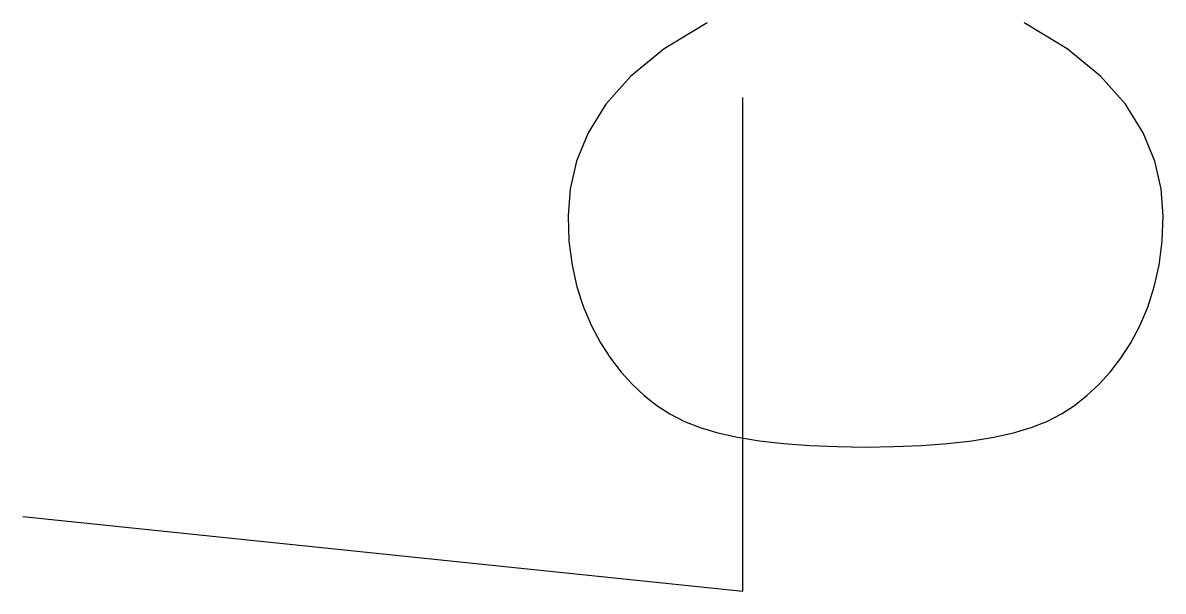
# Model space of a CAD drawing. Header units: millimetres. Extents: x 4.087 to 4.664, y 3.989 to 4.277.
import ezdxf

# ---------------------------------------------------------------- set-up
doc = ezdxf.new("R2010")
doc.units = ezdxf.units.MM
doc.header["$LTSCALE"] = 10

msp = doc.modelspace()

# ---------------------------------------------------------------- linework, layer by layer
for points in [[(4.43331, 4.27725), (4.4116, 4.26405), (4.39467, 4.25022), (4.38198, 4.23599), (4.37299, 4.22158), (4.36716, 4.20722), (4.36397, 4.19312), (4.36287, 4.1795), (4.36334, 4.16659), (4.3649, 4.15456), (4.36738, 4.14344), (4.37068, 4.13319), (4.37467, 4.12378), (4.37926, 4.11518), (4.38435, 4.10738), (4.38981, 4.10033), (4.39555, 4.09401), (4.4015, 4.0884), (4.40777, 4.08345), (4.41448, 4.07912), (4.42179, 4.07538), (4.42983, 4.07219), (4.43875, 4.06951), (4.44869, 4.0673), (4.4598, 4.06552), (4.47212, 4.06414), (4.48543, 4.06316), (4.49939, 4.06257), (4.51367, 4.06237), (4.52795, 4.06257), (4.54191, 4.06316), (4.55522, 4.06414), (4.56754, 4.06552), (4.57865, 4.0673), (4.58859, 4.06951), (4.59751, 4.07219), (4.60555, 4.07538), (4.61286, 4.07912), (4.61957, 4.08345), (4.62584, 4.0884), (4.63179, 4.09401), (4.63753, 4.10033), (4.64299, 4.10738), (4.64808, 4.11518), (4.65267, 4.12378), (4.65666, 4.13319), (4.65996, 4.14344), (4.66244, 4.15456), (4.664, 4.16659), (4.66446, 4.1795), (4.66337, 4.19312), (4.66018, 4.20722), (4.65435, 4.22158), (4.64536, 4.23599), (4.63267, 4.25022), (4.61574, 4.26405), (4.59403, 4.27725)], [(4.08654, 4.02713), (4.45152, 3.98935), (4.45152, 4.23946)]]:
    msp.add_lwpolyline(points)

doc.saveas('drawing.dxf')
